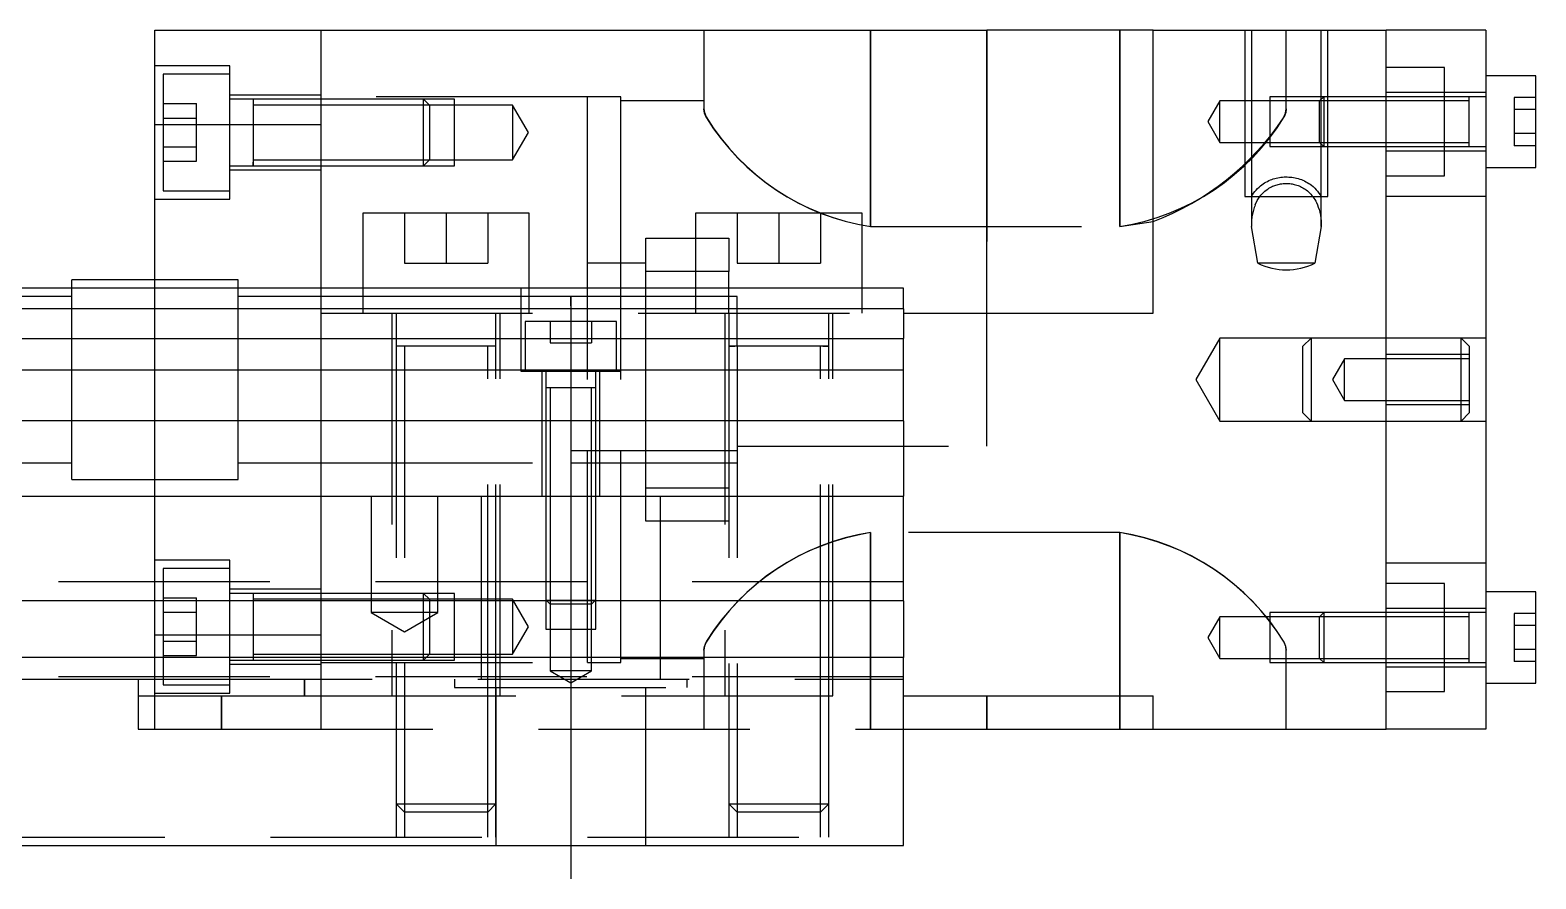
# Model space of a CAD drawing. Extents: x -10 to 600, y -252 to 102.
# Drawn here: x 347.5 to 438, y -223.3 to -172.3 of the extents above; entities that cross this region are included whole.
import ezdxf

# ---------------------------------------------------------------- set-up
doc = ezdxf.new("R2010")
doc.units = 0
doc.linetypes.add('CENTER', pattern=[50.8, 31.75, -6.35, 6.35, -6.35])
doc.linetypes.add('DASHED', pattern=[19.05, 12.7, -6.35])
doc.layers.get('0').update_dxf_attribs({"linetype": 'CONTINUOUS'})
doc.layers.add('CENTER', color=1, linetype='CENTER')

msp = doc.modelspace()

# ---------------------------------------------------------------- linework, layer by layer
at = {"color": 7, "linetype": 'CONTINUOUS'}
for p, q in [((355, -172.31), (365, -172.31)), ((355, -177.98029), (355, -172.31)), ((365, -172.31), (405, -172.31)), ((365, -187.81), (365, -172.31)), ((405, -189.31), (405, -172.31)), ((415, -172.31), (405, -172.31)), ((415, -189.31), (415, -172.31)), ((415, -172.31), (429, -172.31)), ((435, -172.31), (429, -172.31)), ((429, -214.31), (429, -172.31)), ((435, -172.31), (435, -214.31)), ((438, -175.06), (435, -175.06)), ((438, -180.56), (438, -175.06)), ((355, -177.98029), (365, -177.98029)), ((355, -187.81), (355, -177.98029)), ((435, -180.56), (438, -180.56)), ((377.5, -183.31), (367.5, -183.31)), ((367.5, -183.31), (367.5, -187.81)), ((377.5, -187.81), (377.5, -183.31)), ((397.5, -183.31), (387.5, -183.31)), ((387.5, -183.31), (387.5, -187.81)), ((397.5, -187.81), (397.5, -183.31)), ((350, -187.81), (350, -187.31)), ((355, -187.31), (350, -187.31)), ((400, -187.81), (293.5, -187.81)), ((400, -189.062272), (400, -187.81)), ((400, -189.062272), (293.5, -189.062272)), ((380, -188.309994), (380, -189.31)), ((381, -189.06), (380, -189.06)), ((384.5, -189.06), (381, -189.06)), ((387.5, -189.06), (384.5, -189.06)), ((389.5, -189.06), (387.5, -189.06)), ((390, -189.06), (389.5, -189.06)), ((400, -189.062272), (400, -190.83668)), ((380, -189.31), (380, -189.81)), ((400, -189.31), (415, -189.31)), ((293.5, -190.83668), (400, -190.83668)), ((400, -192.733076), (400, -190.83668)), ((380, -191.11), (380, -192.81)), ((395.500006, -191.31), (389.499994, -191.31)), ((395.500006, -191.31), (389.499994, -191.31)), ((395.500006, -191.31), (389.499994, -191.31)), ((400, -192.733076), (293.5, -192.733076)), ((400, -195.787372), (400, -192.733076)), ((380, -192.81), (380, -193.510038)), ((381.500006, -193.81), (379.998804, -193.81)), ((381.500006, -193.81), (381, -193.81)), ((400, -195.787372), (293.5, -195.787372)), ((400, -195.787372), (400, -200.31)), ((380, -197.56), (390, -197.56)), ((0, -200.31), (400, -200.31)), ((400, -206.61), (400, -200.31)), ((438, -206.06), (435, -206.06)), ((438, -211.56), (438, -206.06)), ((400, -206.61), (0, -206.61)), ((400, -206.61), (400, -210.01)), ((400, -210.01), (0, -210.01)), ((400, -221.31), (400, -210.01)), ((435, -211.56), (438, -211.56)), ((400, -212.31), (415, -212.31)), ((405, -214.31), (405, -212.31)), ((415, -214.31), (415, -212.31)), ((400, -214.31), (405, -214.31)), ((405, -214.31), (415, -214.31)), ((415, -214.31), (429, -214.31)), ((435, -214.31), (429, -214.31)), ((0, -221.31), (400, -221.31))]:
    msp.add_line(p, q, dxfattribs=at)
at = {"color": 3, "linetype": 'DASHED'}
for p, q in [((388, -172.31), (388, -177.044622)), ((398, -184.114212), (398, -172.31)), ((398, -172.31), (398, -184.114212)), ((405, -172.31), (405, -189.31)), ((413, -172.31), (413, -184.114212)), ((413, -184.114212), (413, -172.31)), ((420.500006, -172.31), (420.500006, -182.31)), ((420.9, -172.31), (425.1, -172.31)), ((420.9, -172.31), (420.9, -182.31)), ((423, -177.044622), (423, -172.31)), ((425.1, -182.31), (425.1, -172.31)), ((425.499994, -182.31), (425.499994, -172.31)), ((359.5, -174.460758), (355, -174.460758)), ((359.5, -182.460758), (359.5, -174.460758)), ((432.5, -174.56), (429, -174.56)), ((432.5, -181.06), (432.5, -174.56)), ((355.5, -174.960758), (355.5, -178.460758)), ((359.5, -174.960758), (355.5, -174.960758)), ((365, -176.210758), (359.5, -176.210758)), ((360.9, -176.460758), (359.5, -176.460758)), ((360.9, -176.460758), (360.895, -176.460758)), ((360.9, -176.460752), (360.9, -180.460762)), ((360.9, -176.460752), (360.9, -180.460762)), ((360.9, -176.460752), (360.9, -176.810758)), ((360.9, -176.460758), (360.9, -176.677426)), ((360.905, -176.460758), (360.9, -176.460758)), ((365, -176.460758), (360.9, -176.460758)), ((381, -176.31), (365, -176.31)), ((371.15, -176.460758), (365, -176.460758)), ((371.15, -176.460762), (365, -176.460762)), ((371.15, -178.460758), (371.15, -176.460758)), ((371.5, -176.810758), (371.15, -176.460758)), ((373, -176.460762), (371.15, -176.460762)), ((373, -180.460752), (373, -176.460762)), ((381, -187.81), (381, -176.31)), ((383, -176.31), (381, -176.31)), ((383, -187.81), (383, -176.31)), ((422, -176.310006), (422, -179.309994)), ((425.25, -176.310006), (422, -176.310006)), ((425.25, -176.31), (425, -176.56)), ((425.25, -176.31), (425.25, -179.31)), ((429, -176.31), (425.25, -176.31)), ((429, -176.310006), (425.25, -176.310006)), ((435, -176.06), (429, -176.06)), ((434, -176.31), (429, -176.31)), ((434, -176.31), (433.995, -176.31)), ((434, -177.81), (434, -176.309994)), ((434, -179.310006), (434, -176.309994)), ((434, -177.679962), (434, -176.309994)), ((434, -176.434678), (434, -176.31)), ((434.005, -176.31), (434, -176.31)), ((435, -176.31), (434, -176.31)), ((434, -177.679964), (434, -176.434678)), ((436.7, -176.366624), (436.7, -177.088312)), ((438, -176.366624), (436.7, -176.366624)), ((355.5, -176.728706), (357.5, -176.728706)), ((357.5, -177.594732), (357.5, -176.728706)), ((360.9, -176.677426), (360.9, -178.460758)), ((360.9, -176.810758), (360.9, -178.327714)), ((365, -176.810758), (360.9, -176.810758)), ((371.5, -176.810758), (365, -176.810758)), ((371.5, -176.810758), (371.5, -178.460758)), ((373, -176.810758), (371.5, -176.810758)), ((376.5, -176.810758), (373, -176.810758)), ((376.5, -176.810758), (376.5, -178.460758)), ((377.452628, -178.460758), (376.5, -176.810758)), ((388, -176.56), (383, -176.56)), ((388, -177.044622), (388.03311, -177.266202)), ((388.0406, -177.292522), (388, -177.044622)), ((388.03311, -177.266202), (388.13006, -177.52654)), ((388.159074, -177.587602), (388.0406, -177.292522)), ((419, -176.56), (418.278312, -177.81)), ((419, -179.06), (419, -176.56)), ((422, -176.56), (419, -176.56)), ((425, -176.56), (422, -176.56)), ((422.840926, -177.587602), (422.9594, -177.292522)), ((422.96689, -177.266202), (422.86994, -177.52654)), ((422.9594, -177.292522), (423, -177.044622)), ((423, -177.044622), (422.96689, -177.266202)), ((425, -179.06), (425, -176.56)), ((429, -176.56), (425, -176.56)), ((434, -176.56), (429, -176.56)), ((438, -177.088312), (436.7, -177.088312)), ((436.7, -177.088312), (436.7, -178.531688)), ((355.5, -177.594732), (357.5, -177.594732)), ((357.5, -179.326782), (357.5, -177.594732)), ((418.278312, -177.81), (419, -179.06)), ((434, -177.813062), (434, -177.679962)), ((434, -177.813062), (434, -177.679964)), ((434, -179.310006), (434, -177.813062)), ((434, -178.010046), (434, -177.813062)), ((434, -179.18533), (434, -178.010046)), ((355.5, -178.460758), (355.5, -181.960758)), ((360.9, -178.327714), (360.9, -178.593802)), ((360.9, -178.460758), (360.9, -180.460762)), ((360.9, -178.460758), (360.9, -180.460762)), ((360.9, -178.460758), (360.9, -180.24405)), ((360.9, -178.593802), (360.9, -180.110758)), ((371.15, -180.460758), (371.15, -178.460758)), ((371.5, -178.460758), (371.5, -180.110758)), ((376.5, -178.460758), (376.5, -180.110758)), ((376.5, -180.110758), (377.452628, -178.460758)), ((419, -179.06), (422, -179.06)), ((422, -179.06), (425, -179.06)), ((425, -179.06), (429, -179.06)), ((425, -179.06), (425.25, -179.31)), ((429, -179.06), (434, -179.06)), ((434, -179.31), (434, -179.18533)), ((438, -178.531688), (436.7, -178.531688)), ((436.7, -178.531688), (436.7, -179.253376)), ((355.5, -179.326782), (357.5, -179.326782)), ((357.5, -180.192808), (357.5, -179.326782)), ((422, -179.309994), (425.25, -179.309994)), ((425.25, -179.309994), (429, -179.309994)), ((425.25, -179.31), (429, -179.31)), ((429, -179.31), (434, -179.31)), ((429, -179.56), (435, -179.56)), ((433.995, -179.31), (434, -179.31)), ((434, -179.31), (434.005, -179.31)), ((434, -179.31), (435, -179.31)), ((438, -179.253376), (436.7, -179.253376)), ((355.5, -180.192808), (357.5, -180.192808)), ((359.5, -180.460758), (360.905, -180.460758)), ((359.5, -180.710758), (365, -180.710758)), ((360.895, -180.460758), (365, -180.460758)), ((360.9, -180.110758), (365, -180.110758)), ((360.9, -180.24405), (360.9, -180.460758)), ((360.9, -180.24405), (360.9, -180.460758)), ((360.9, -180.460758), (360.9, -180.24409)), ((360.9, -180.460758), (360.9, -180.24409)), ((365, -180.110758), (371.5, -180.110758)), ((365, -180.460752), (371.15, -180.460752)), ((365, -180.460758), (371.15, -180.460758)), ((371.15, -180.460758), (371.5, -180.110758)), ((371.15, -180.460752), (373, -180.460752)), ((371.5, -180.110758), (373, -180.110758)), ((373, -180.110758), (376.5, -180.110758)), ((421.18703, -181.91737), (421.271082, -181.826986)), ((421.271082, -181.826986), (421.360942, -181.74048)), ((421.360942, -181.74048), (421.456672, -181.658242)), ((421.456672, -181.658242), (421.530808, -181.600758)), ((421.530808, -181.600758), (421.608482, -181.545662)), ((421.608482, -181.545662), (421.689542, -181.493172)), ((421.689542, -181.493172), (421.773834, -181.44351)), ((421.773834, -181.44351), (421.861204, -181.396894)), ((421.788144, -181.923974), (421.880046, -181.858064)), ((421.861204, -181.396894), (421.951502, -181.353544)), ((421.880046, -181.858064), (421.954118, -181.810656)), ((421.951502, -181.353544), (422.044572, -181.313684)), ((421.954118, -181.810656), (422.03135, -181.766094)), ((422.03135, -181.766094), (422.111578, -181.724638)), ((422.044572, -181.313684), (422.12908, -181.281524)), ((422.111578, -181.724638), (422.175344, -181.694968)), ((422.12908, -181.281524), (422.216032, -181.252168)), ((422.175344, -181.694968), (422.240858, -181.667316)), ((422.216032, -181.252168), (422.305116, -181.225736)), ((422.240858, -181.667316), (422.307978, -181.6418)), ((422.305116, -181.225736), (422.396024, -181.202342)), ((422.307978, -181.6418), (422.376556, -181.618542)), ((422.376556, -181.618542), (422.444896, -181.598084)), ((422.396024, -181.202342), (422.488448, -181.182106)), ((422.444896, -181.598084), (422.514554, -181.579902)), ((422.488448, -181.182106), (422.582076, -181.165144)), ((422.514554, -181.579902), (422.585318, -181.564088)), ((422.582076, -181.165144), (422.6766, -181.151574)), ((422.585318, -181.564088), (422.656978, -181.55073)), ((422.656978, -181.55073), (422.732334, -181.539516)), ((422.6766, -181.151574), (422.77171, -181.141514)), ((422.732334, -181.539516), (422.808494, -181.531048)), ((422.77171, -181.141514), (422.864904, -181.135142)), ((422.808494, -181.531048), (422.885162, -181.525372)), ((422.864904, -181.135142), (422.958756, -181.1321)), ((422.885162, -181.525372), (422.96204, -181.522534)), ((422.958756, -181.1321), (423.052902, -181.132368)), ((422.96204, -181.522534), (423.025968, -181.522356)), ((423.025968, -181.522356), (423.089908, -181.524142)), ((423.052902, -181.132368), (423.146974, -181.135924)), ((423.089908, -181.524142), (423.15368, -181.527882)), ((423.146974, -181.135924), (423.240604, -181.14275)), ((423.15368, -181.527882), (423.21711, -181.53356)), ((423.21711, -181.53356), (423.282064, -181.541436)), ((423.240604, -181.14275), (423.333426, -181.152822)), ((423.282064, -181.541436), (423.346536, -181.551334)), ((423.333426, -181.152822), (423.425072, -181.16612)), ((423.346536, -181.551334), (423.410354, -181.563204)), ((423.410354, -181.563204), (423.473348, -181.576996)), ((423.425072, -181.16612), (423.52405, -181.18437)), ((423.473348, -181.576996), (423.552576, -181.597398)), ((423.52405, -181.18437), (423.621698, -181.206386)), ((423.552576, -181.597398), (423.630374, -181.620842)), ((423.621698, -181.206386), (423.717682, -181.232008)), ((423.630374, -181.620842), (423.706522, -181.647168)), ((423.706522, -181.647168), (423.780796, -181.676218)), ((423.717682, -181.232008), (423.811672, -181.261076)), ((423.780796, -181.676218), (423.852978, -181.70783)), ((423.811672, -181.261076), (423.90333, -181.29343)), ((423.852978, -181.70783), (423.922846, -181.741844)), ((423.90333, -181.29343), (423.992326, -181.32891)), ((423.922846, -181.741844), (423.993214, -181.779754)), ((423.992326, -181.32891), (424.085662, -181.37077)), ((423.993214, -181.779754), (424.061216, -181.820088)), ((424.061216, -181.820088), (424.126752, -181.862668)), ((424.085662, -181.37077), (424.176062, -181.416126)), ((424.126752, -181.862668), (424.189732, -181.907316)), ((424.176062, -181.416126), (424.263364, -181.46475)), ((424.263364, -181.46475), (424.347404, -181.51641)), ((424.347404, -181.51641), (424.428022, -181.570876)), ((424.428022, -181.570876), (424.505054, -181.627916)), ((424.505054, -181.627916), (424.608234, -181.712994)), ((424.608234, -181.712994), (424.70488, -181.80296)), ((424.70488, -181.80296), (424.795058, -181.897352)), ((424.795058, -181.897352), (424.87883, -181.995712)), ((429, -181.06), (432.5, -181.06)), ((355, -182.460758), (359.5, -182.460758)), ((355.5, -181.960758), (359.5, -181.960758)), ((420.500006, -182.31), (425.499994, -182.31)), ((420.9, -182.31), (420.9, -184.115886)), ((420.907628, -182.31), (420.969086, -182.20795)), ((420.969086, -182.20795), (421.036096, -182.108238)), ((421.036096, -182.108238), (421.108724, -182.01125)), ((421.108724, -182.01125), (421.18703, -181.91737)), ((421.13103, -182.800114), (421.252108, -182.54899)), ((421.252108, -182.54899), (421.406876, -182.31)), ((421.406876, -182.31), (421.472652, -182.226722)), ((421.472652, -182.226722), (421.54368, -182.146042)), ((421.54368, -182.146042), (421.619948, -182.0684)), ((421.619948, -182.0684), (421.70144, -181.99423)), ((421.70144, -181.99423), (421.788144, -181.923974)), ((424.189732, -181.907316), (424.272016, -181.97174)), ((424.272016, -181.97174), (424.34967, -182.039612)), ((424.34967, -182.039612), (424.42265, -182.110546)), ((424.42265, -182.110546), (424.482862, -182.17506)), ((424.482862, -182.17506), (424.539674, -182.241612)), ((424.539674, -182.241612), (424.593124, -182.31)), ((424.593124, -182.31), (424.655346, -182.397862)), ((424.655346, -182.397862), (424.712702, -182.488234)), ((424.712702, -182.488234), (424.765332, -182.58083)), ((424.765332, -182.58083), (424.813372, -182.675362)), ((424.813372, -182.675362), (424.8719, -182.80724)), ((424.8719, -182.80724), (424.92278, -182.9422)), ((424.87883, -181.995712), (424.956264, -182.097578)), ((424.956264, -182.097578), (425.027422, -182.202494)), ((425.027422, -182.202494), (425.092372, -182.31)), ((425.1, -184.115234), (425.1, -182.31)), ((435, -182.31), (429, -182.31)), ((370, -183.31), (370, -186.31)), ((372.5, -183.31), (372.5, -186.31)), ((375, -183.31), (375, -186.31)), ((390, -183.31), (390, -186.31)), ((392.5, -183.31), (392.5, -186.31)), ((395, -183.31), (395, -186.31)), ((424.92278, -182.9422), (424.966392, -183.079764)), ((424.966392, -183.079764), (425.010876, -183.252894)), ((425.010876, -183.252894), (425.045674, -183.429318)), ((425.045674, -183.429318), (425.071382, -183.608488)), ((425.071382, -183.608488), (425.0886, -183.789854)), ((398, -184.114212), (413, -184.114212)), ((413, -184.114212), (415.000156, -183.8137)), ((421.28872, -186.31), (420.9, -184.115388)), ((425.1, -184.114916), (424.71128, -186.31)), ((425.0886, -183.789854), (425.099466, -184.041366)), ((425.099466, -184.041366), (425.1, -184.114916)), ((425.1, -184.115886), (425.1, -184.115234)), ((384.5, -184.81), (387.5, -184.81)), ((384.5, -186.81), (384.5, -184.81)), ((387.5, -184.81), (389.5, -184.81)), ((389.5, -184.81), (389.5, -186.81)), ((370, -186.31), (372.5, -186.31)), ((372.5, -186.31), (375, -186.31)), ((384.5, -186.31), (381, -186.31)), ((390, -186.31), (392.5, -186.31)), ((392.5, -186.31), (395, -186.31)), ((424.71128, -186.31), (421.28872, -186.31)), ((360, -187.31), (355, -187.31)), ((360, -187.81), (360, -187.31)), ((387.5, -186.81), (384.5, -186.81)), ((384.5, -187.81), (384.5, -186.81)), ((389.5, -186.81), (387.5, -186.81)), ((389.5, -187.81), (389.5, -186.81)), ((350, -193.31), (350, -187.81)), ((355, -200.31), (355, -187.81)), ((360, -193.31), (360, -187.81)), ((365, -189.31), (365, -187.81)), ((367.5, -187.81), (367.5, -189.31)), ((377, -187.81), (377, -192.81)), ((377.5, -189.31), (377.5, -187.81)), ((381, -189.31), (381, -187.81)), ((383, -192.81), (383, -187.81)), ((384.5, -189.31), (384.5, -187.81)), ((387.5, -187.81), (387.5, -189.31)), ((389.5, -189.31), (389.5, -187.81)), ((397.5, -189.31), (397.5, -187.81)), ((350, -188.31), (345, -188.31)), ((365, -188.31), (360, -188.31)), ((367.5, -188.31), (365, -188.31)), ((377.5, -188.31), (367.5, -188.31)), ((380, -188.31), (377.5, -188.31)), ((380, -188.31), (379.995, -188.31)), ((380, -188.31), (380, -188.874922)), ((380, -188.311002), (380, -188.31)), ((381, -188.31), (380, -188.31)), ((380.005, -188.31), (380, -188.31)), ((380, -188.874038), (380, -188.311002)), ((380, -188.874922), (380, -189.309226)), ((384.5, -188.31), (381, -188.31)), ((387.5, -188.31), (384.5, -188.31)), ((389.5, -188.31), (387.5, -188.31)), ((390, -188.31), (389.5, -188.31)), ((390, -189.31), (390, -188.31)), ((365, -200.31), (365, -189.31)), ((365, -189.31), (400, -189.31)), ((369.25, -189.31), (369.25, -212.31)), ((369.5, -189.31), (369.5, -191.31)), ((375.5, -191.31), (375.5, -189.31)), ((375.75, -212.31), (375.75, -189.31)), ((382.75, -189.81), (377.25, -189.81)), ((377.25, -189.81), (377.25, -192.81)), ((378.75, -189.81), (378.75, -191.11)), ((380, -189.309226), (380, -189.709154)), ((380, -189.81), (380, -191.11)), ((381, -189.81), (381, -189.31)), ((381, -192.81), (381, -189.81)), ((381.25, -189.81), (381.25, -191.11)), ((382.75, -192.81), (382.75, -189.81)), ((384.5, -199.81), (384.5, -189.31)), ((389.25, -189.31), (389.25, -212.31)), ((389.5, -189.31), (389.5, -191.31)), ((390, -191.31), (390, -189.31)), ((395.5, -191.31), (395.5, -189.31)), ((395.75, -212.31), (395.75, -189.31)), ((405, -193.31), (405, -189.31)), ((419, -190.81), (417.556624, -193.31)), ((419, -195.81), (419, -190.81)), ((424.5, -190.81), (419, -190.81)), ((424.5, -190.81), (424, -191.31)), ((424.5, -190.81), (424.5, -195.81)), ((429, -190.81), (424.5, -190.81)), ((433.5, -190.81), (429, -190.81)), ((433.5, -195.81), (433.5, -190.81)), ((434, -191.31), (433.5, -190.81)), ((435, -190.81), (433.5, -190.81)), ((375.500006, -191.31), (369.499994, -191.31)), ((369.5, -191.305), (369.5, -191.31)), ((369.849602, -191.31), (369.5, -191.31)), ((369.5, -191.31), (369.5, -212.31)), ((369.5, -191.31), (369.5, -191.315)), ((375.15035, -191.31), (369.849602, -191.31)), ((370, -191.31), (370, -212.31)), ((375, -212.31), (375, -191.31)), ((375.5, -191.31), (375.15035, -191.31)), ((375.5, -191.31), (375.5, -191.305)), ((375.5, -212.31), (375.5, -191.31)), ((375.5, -191.315), (375.5, -191.31)), ((378.75, -191.11), (380, -191.11)), ((380, -191.11), (381.25, -191.11)), ((380, -191.209918), (380, -192.809894)), ((389.5, -191.305), (389.5, -191.31)), ((389.5, -191.31), (389.84965, -191.31)), ((389.849602, -191.31), (389.5, -191.31)), ((389.5, -191.31), (389.5, -212.31)), ((389.5, -191.31), (389.5, -191.315)), ((395.15035, -191.31), (389.849602, -191.31)), ((390, -191.31), (390, -212.31)), ((395, -212.31), (395, -191.31)), ((395.150204, -191.31), (395.5, -191.31)), ((395.5, -191.31), (395.15035, -191.31)), ((395.5, -191.31), (395.5, -191.305)), ((395.5, -212.31), (395.5, -191.31)), ((395.5, -191.315), (395.5, -191.31)), ((424, -195.31), (424, -191.31)), ((434, -191.810006), (429, -191.810006)), ((434, -191.31), (434, -195.31)), ((426.5, -192.06), (425.778312, -193.31)), ((426.5, -194.56), (426.5, -192.06)), ((429, -192.06), (426.5, -192.06)), ((434, -192.06), (429, -192.06)), ((350, -199.31), (350, -193.31)), ((360, -199.31), (360, -193.31)), ((377, -192.81), (383, -192.81)), ((378.25, -192.81), (378.25, -200.31)), ((378.5, -192.81), (378.5, -193.81)), ((380, -192.809894), (380, -193.109992)), ((380, -193.109992), (380, -193.510036)), ((380, -193.510036), (380, -197.74509)), ((380, -193.510038), (380, -198.310006)), ((381, -193.31), (381, -192.81)), ((381, -210.31), (381, -193.31)), ((381.5, -193.81), (381.5, -192.81)), ((381.75, -200.31), (381.75, -192.81)), ((383, -193.31), (383, -192.81)), ((383, -210.31), (383, -193.31)), ((405, -197.31), (405, -193.31)), ((417.556624, -193.31), (419, -195.81)), ((425.778312, -193.31), (426.5, -194.56)), ((379.998804, -193.81), (378.499994, -193.81)), ((379.998804, -193.81), (378.499994, -193.81)), ((378.5, -193.805), (378.5, -193.81)), ((378.624678, -193.81), (378.5, -193.81)), ((378.624678, -193.81), (378.5, -193.81)), ((378.5, -193.81), (378.5, -200.31)), ((378.5, -193.81), (378.5, -193.815)), ((380, -193.81), (378.624678, -193.81)), ((379.998804, -193.81), (378.624678, -193.81)), ((378.75, -193.81), (378.75, -200.31)), ((381, -193.81), (379.998804, -193.81)), ((381.37533, -193.81), (379.998804, -193.81)), ((381.000136, -193.81), (380, -193.81)), ((381.37533, -193.81), (381.000136, -193.81)), ((381.25, -200.31), (381.25, -193.81)), ((381.5, -193.81), (381.37533, -193.81)), ((381.5, -193.81), (381.37533, -193.81)), ((381.5, -193.81), (381.5, -193.805)), ((381.5, -200.31), (381.5, -193.81)), ((381.5, -193.815), (381.5, -193.81)), ((426.5, -194.56), (429, -194.56)), ((429, -194.56), (434, -194.56)), ((424, -195.31), (424.5, -195.81)), ((429, -194.809994), (434, -194.809994)), ((433.5, -195.81), (434, -195.31)), ((419, -195.81), (424.5, -195.81)), ((424.5, -195.81), (429, -195.81)), ((429, -195.81), (433.5, -195.81)), ((433.5, -195.81), (435, -195.81)), ((380, -197.74509), (380, -198.308998)), ((390, -197.31), (405, -197.31)), ((345, -198.31), (350, -198.31)), ((360, -198.31), (365, -198.31)), ((365, -198.31), (380.005, -198.31)), ((379.995, -198.31), (389.5, -198.31)), ((380, -198.308998), (380, -198.31)), ((380.005, -198.31), (389.5, -198.31)), ((389.5, -198.31), (390, -198.31)), ((350, -199.31), (355, -199.31)), ((355, -199.31), (360, -199.31)), ((384.5, -199.81), (389.5, -199.81)), ((384.5, -201.81), (384.5, -199.81)), ((355, -206.61), (355, -200.31)), ((365, -206.61), (365, -200.31)), ((368, -200.31), (368, -207.31)), ((372, -207.31), (372, -200.31)), ((374.638098, -211.31), (374.638098, -200.31)), ((378.5, -200.31), (378.5, -206.56)), ((378.500006, -200.31), (378.500006, -206.560006)), ((378.75, -200.31), (378.75, -206.61)), ((381.25, -206.61), (381.25, -200.31)), ((381.499994, -206.560006), (381.499994, -200.31)), ((381.5, -206.56), (381.5, -200.31)), ((385.361902, -200.31), (385.361902, -211.31)), ((389.5, -201.81), (384.5, -201.81)), ((413, -202.505788), (398, -202.505788)), ((398, -214.31), (398, -202.505788)), ((398, -202.505788), (398, -212.31)), ((413, -202.505788), (413, -214.31)), ((413, -212.31), (413, -202.505788)), ((359.5, -204.159242), (355, -204.159242)), ((359.5, -212.159242), (359.5, -204.159242)), ((429, -204.31), (435, -204.31)), ((355.5, -204.659242), (355.5, -206.61)), ((359.5, -204.659242), (355.5, -204.659242)), ((400, -205.46), (0, -205.46)), ((365, -205.909242), (359.5, -205.909242)), ((360.9, -206.159242), (359.5, -206.159242)), ((360.9, -206.159242), (360.895, -206.159242)), ((360.9, -206.159238), (360.9, -206.61)), ((360.9, -206.159242), (360.9, -206.37591)), ((360.905, -206.159242), (360.9, -206.159242)), ((365, -206.159242), (360.9, -206.159242)), ((371.15, -206.159242), (365, -206.159242)), ((371.15, -206.159248), (365, -206.159248)), ((371.15, -208.159242), (371.15, -206.159242)), ((371.5, -206.509242), (371.15, -206.159242)), ((373, -206.159248), (371.15, -206.159248)), ((373, -210.159238), (373, -206.159248)), ((432.5, -205.56), (429, -205.56)), ((432.5, -212.06), (432.5, -205.56)), ((355, -208.63971), (355, -206.61)), ((355.5, -206.427192), (357.5, -206.427192)), ((355.5, -206.61), (355.5, -208.159242)), ((357.5, -207.293218), (357.5, -206.427192)), ((360.9, -206.37591), (360.9, -206.609676)), ((365, -206.509242), (360.9, -206.509242)), ((360.9, -206.609676), (360.9, -206.744256)), ((360.9, -206.61), (360.9, -206.744252)), ((360.9, -206.744252), (360.9, -208.019196)), ((360.9, -206.744256), (360.9, -208.159242)), ((371.5, -206.509242), (365, -206.509242)), ((365, -210.01), (365, -206.61)), ((371.5, -206.509242), (371.5, -208.159242)), ((373, -206.509242), (371.5, -206.509242)), ((376.5, -206.509242), (373, -206.509242)), ((376.5, -206.509242), (376.5, -208.159242)), ((377.452628, -208.159242), (376.5, -206.509242)), ((378.5, -206.56), (381.5, -206.56)), ((378.5, -206.56), (378.55, -206.61)), ((378.500006, -206.560006), (378.500006, -206.61)), ((378.500006, -206.61), (378.500006, -208.31)), ((378.55, -206.61), (378.75, -206.81)), ((378.75, -206.61), (378.75, -206.81)), ((381.25, -206.81), (378.75, -206.81)), ((378.75, -206.81), (378.75, -208.31)), ((381.25, -206.81), (381.25, -206.61)), ((381.25, -206.81), (381.45, -206.61)), ((381.25, -208.31), (381.25, -206.81)), ((381.45, -206.61), (381.5, -206.56)), ((381.499994, -206.61), (381.499994, -206.560006)), ((381.499994, -208.31), (381.499994, -206.61)), ((435, -207.06), (429, -207.06)), ((355.5, -207.293218), (357.5, -207.293218)), ((357.5, -209.025268), (357.5, -207.293218)), ((360.9, -208.019196), (360.9, -208.299288)), ((372, -207.31), (368, -207.31)), ((368, -207.31), (370, -208.4647)), ((370, -208.4647), (372, -207.31)), ((419, -207.56), (418.278312, -208.81)), ((419, -210.06), (419, -207.56)), ((422, -207.56), (419, -207.56)), ((422, -207.310006), (422, -210.309994)), ((425.25, -207.310006), (422, -207.310006)), ((425, -207.56), (422, -207.56)), ((425.25, -207.31), (425, -207.56)), ((425, -210.06), (425, -207.56)), ((429, -207.56), (425, -207.56)), ((425.25, -207.31), (425.25, -210.31)), ((429, -207.31), (425.25, -207.31)), ((429, -207.310006), (425.25, -207.310006)), ((434, -207.31), (429, -207.31)), ((434, -207.56), (429, -207.56)), ((434, -207.31), (433.995, -207.31)), ((434, -208.679962), (434, -207.309994)), ((434, -207.434678), (434, -207.31)), ((435, -207.31), (434, -207.31)), ((434.005, -207.31), (434, -207.31)), ((434, -208.679964), (434, -207.434678)), ((436.7, -207.366624), (436.7, -208.088312)), ((438, -207.366624), (436.7, -207.366624)), ((436.7, -208.088312), (436.7, -209.531688)), ((438, -208.088312), (436.7, -208.088312)), ((355, -208.63971), (365, -208.63971)), ((355, -210.01), (355, -208.63971)), ((355.5, -208.159242), (355.5, -210.01)), ((355.5, -209.025268), (357.5, -209.025268)), ((357.5, -209.891294), (357.5, -209.025268)), ((360.9, -208.159242), (360.9, -209.574302)), ((360.9, -208.299288), (360.9, -209.574304)), ((371.15, -210.159242), (371.15, -208.159242)), ((371.5, -208.159242), (371.5, -209.809242)), ((376.5, -208.159242), (376.5, -209.809242)), ((376.5, -209.809242), (377.452628, -208.159242)), ((378.500006, -208.31), (381.499994, -208.31)), ((378.75, -208.31), (378.75, -210.81)), ((381.25, -210.81), (381.25, -208.31)), ((388.159074, -209.032398), (388.0406, -209.327478)), ((418.278312, -208.81), (419, -210.06)), ((422.840926, -209.032398), (422.9594, -209.327478)), ((434, -208.813062), (434, -208.679962)), ((434, -208.813062), (434, -208.679964)), ((434, -210.310006), (434, -208.813062)), ((434, -209.010046), (434, -208.813062)), ((434, -210.18533), (434, -209.010046)), ((355.5, -209.891294), (357.5, -209.891294)), ((360.9, -209.574302), (360.9, -209.942534)), ((360.9, -209.574304), (360.9, -210.01)), ((360.9, -209.809242), (365, -209.809242)), ((360.9, -209.942534), (360.9, -210.010154)), ((365, -209.809242), (371.5, -209.809242)), ((371.15, -210.159242), (371.5, -209.809242)), ((371.5, -209.809242), (373, -209.809242)), ((373, -209.809242), (376.5, -209.809242)), ((388.0406, -209.327478), (388, -209.575378)), ((388, -209.575378), (388.03311, -209.353798)), ((388, -209.575378), (388, -214.31)), ((388.03311, -209.353798), (388.13006, -209.09346)), ((422.96689, -209.353798), (422.86994, -209.09346)), ((422.9594, -209.327478), (423, -209.575378)), ((423, -209.575378), (422.96689, -209.353798)), ((423, -214.31), (423, -209.575378)), ((438, -209.531688), (436.7, -209.531688)), ((436.7, -209.531688), (436.7, -210.253376)), ((355, -211.31), (355, -210.01)), ((355.5, -210.01), (355.5, -211.31)), ((359.5, -210.159242), (360.9, -210.159242)), ((359.5, -210.409242), (365, -210.409242)), ((360.895, -210.159242), (360.9, -210.159242)), ((360.9, -210.01), (360.9, -210.159248)), ((360.9, -210.010154), (360.9, -210.159242)), ((360.9, -210.159242), (360.905, -210.159242)), ((360.9, -210.159242), (365, -210.159242)), ((365, -212.31), (365, -210.01)), ((365, -210.159238), (371.15, -210.159238)), ((365, -210.159242), (371.15, -210.159242)), ((365, -210.31), (381, -210.31)), ((371.15, -210.159238), (373, -210.159238)), ((381.25, -210.81), (378.75, -210.81)), ((378.75, -210.81), (380, -211.531688)), ((380, -211.531688), (381.25, -210.81)), ((381, -210.31), (383, -210.31)), ((383, -210.06), (388, -210.06)), ((419, -210.06), (422, -210.06)), ((422, -210.06), (425, -210.06)), ((422, -210.309994), (425.25, -210.309994)), ((425, -210.06), (429, -210.06)), ((425, -210.06), (425.25, -210.31)), ((425.25, -210.309994), (429, -210.309994)), ((425.25, -210.31), (429, -210.31)), ((429, -210.06), (434, -210.06)), ((429, -210.31), (434, -210.31)), ((429, -210.56), (435, -210.56)), ((433.995, -210.31), (434, -210.31)), ((434, -210.31), (434, -210.18533)), ((434, -210.31), (435, -210.31)), ((434, -210.31), (434.005, -210.31)), ((438, -210.253376), (436.7, -210.253376)), ((400, -211.16), (0, -211.16)), ((344.638098, -211.31), (355.361902, -211.31)), ((354, -211.31), (354, -212.31)), ((355, -214.31), (355, -211.31)), ((355.361902, -211.31), (400, -211.31)), ((355.5, -211.31), (355.5, -211.659242)), ((355.5, -211.659242), (359.5, -211.659242)), ((364, -212.31), (364, -211.31)), ((364, -211.31), (364, -212.31)), ((373, -211.31), (373, -211.81)), ((387, -211.81), (387, -211.31)), ((354, -212.31), (364, -212.31)), ((354, -212.31), (354, -214.31)), ((355, -212.159242), (359.5, -212.159242)), ((359, -214.31), (359, -212.31)), ((359, -212.31), (359, -214.31)), ((364, -212.31), (400, -212.31)), ((365, -214.31), (365, -212.31)), ((369.5, -212.31), (369.5, -218.81)), ((369.500006, -212.31), (369.500006, -218.810006)), ((370, -212.31), (370, -219.31)), ((373, -211.81), (387, -211.81)), ((375, -219.31), (375, -212.31)), ((375.499994, -218.810006), (375.499994, -212.31)), ((375.5, -211.81), (375.5, -221.31)), ((375.5, -218.81), (375.5, -212.31)), ((384.5, -221.31), (384.5, -211.81)), ((389.5, -212.31), (389.5, -218.81)), ((389.500006, -212.31), (389.500006, -218.810006)), ((390, -212.31), (390, -219.31)), ((395, -219.31), (395, -212.31)), ((395.499994, -218.810006), (395.499994, -212.31)), ((395.5, -218.81), (395.5, -212.31)), ((398, -212.31), (398, -214.31)), ((405, -212.31), (405, -214.31)), ((413, -214.31), (413, -212.31)), ((429, -212.06), (432.5, -212.06)), ((354, -214.31), (359, -214.31)), ((359, -214.31), (400, -214.31)), ((369.5, -218.81), (375.5, -218.81)), ((369.5, -218.81), (370, -219.31)), ((369.500006, -218.810006), (369.500006, -220.81)), ((375, -219.31), (375.5, -218.81)), ((375.499994, -220.81), (375.499994, -218.810006)), ((389.5, -218.81), (395.5, -218.81)), ((389.5, -218.81), (390, -219.31)), ((389.500006, -218.810006), (389.500006, -220.81)), ((395, -219.31), (395.5, -218.81)), ((395.499994, -220.81), (395.499994, -218.810006)), ((375, -219.31), (370, -219.31)), ((370, -219.31), (370, -220.81)), ((375, -220.81), (375, -219.31)), ((395, -219.31), (390, -219.31)), ((390, -219.31), (390, -220.81)), ((395, -220.81), (395, -219.31)), ((0, -220.81), (400, -220.81))]:
    msp.add_line(p, q, dxfattribs=at)
for centre, radius, start, end in [((400.201275, -170.128539), 14.157848, 211.50258976, 261.05531002), ((400.184133, -170.138484), 14.145367, 211.77681625, 261.11763622), ((410.798725, -170.128539), 14.157848, 278.94468998, 328.49741024), ((409.046423, -168.265785), 16.648862, 290.9532474, 325.95062329), ((424.314146, -184.037161), 3.415042, 158.7624981, 181.31256833), ((423, -182.886358), 3.827506, 243.442195, 296.557805), ((400.201275, -216.491461), 14.157848, 98.94468998, 148.49741024), ((400.184133, -216.481516), 14.145367, 98.88236378, 148.22318375), ((410.798725, -216.491461), 14.157848, 31.50258976, 81.05531002), ((410.815867, -216.481516), 14.145367, 31.77681625, 81.11763622)]:
    msp.add_arc(centre, radius, start, end, dxfattribs=at)
at = {"layer": 'CENTER', "color": 1, "linetype": 'CENTER'}
msp.add_line((380, -198.31), (380, -223.31), dxfattribs=at)

doc.saveas('drawing.dxf')
